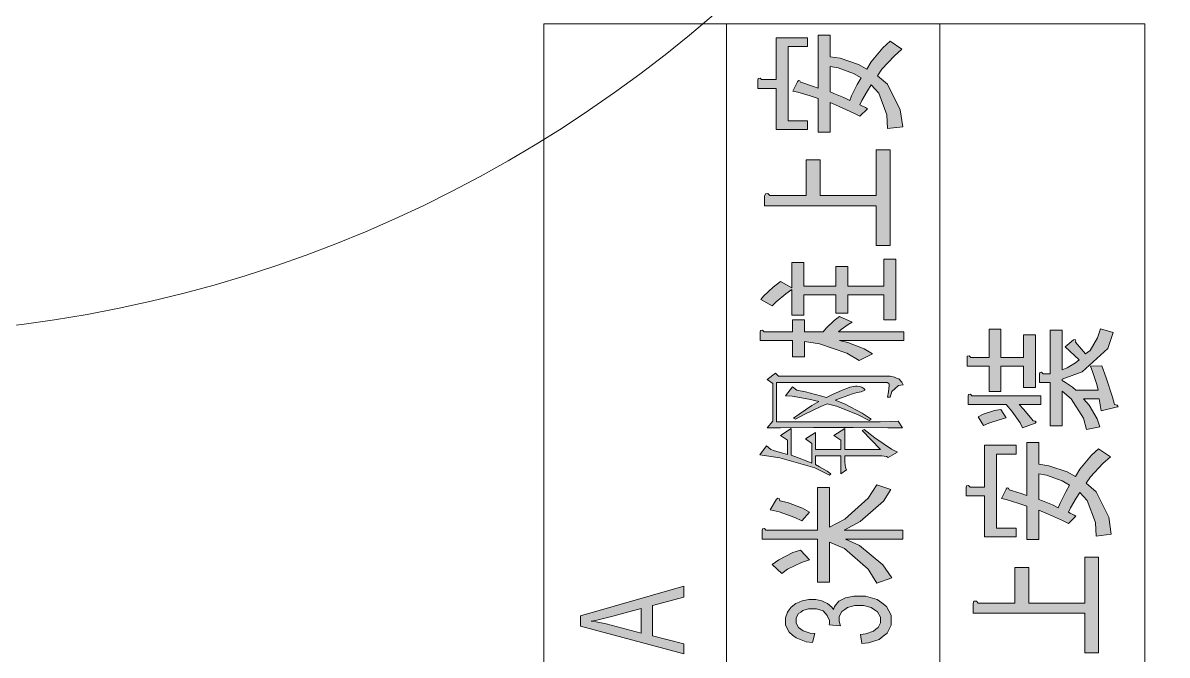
# Model space of a CAD drawing. Header units: millimetres. Extents: x 805 to 6044844, y 120 to 7887884.
# Drawn here: x 5985564 to 5991874, y 7833118 to 7836605 of the extents above; entities that cross this region are included whole.
import ezdxf

# ---------------------------------------------------------------- set-up
doc = ezdxf.new("R2010")
doc.units = ezdxf.units.MM

msp = doc.modelspace()

# ---------------------------------------------------------------- hatches: boundary and pattern name
h = msp.add_hatch(color=0)
h.dxf.hatch_style = 2
h.paths.add_polyline_path([(5989890.7, 7836522.6), (5989890.7, 7836473.7), (5989783.3, 7836473.7), (5989783.3, 7836065.3), (5989890.7, 7836065.3), (5989890.7, 7836017), (5989717.3, 7836017), (5989717.3, 7836242.9), (5989616.4, 7836242.9), (5989616.4, 7836289.1), (5989618, 7836298.8), (5989628.8, 7836299.8), (5989637.3, 7836291.8), (5989717.3, 7836291.8), (5989717.3, 7836522.6)])
h = msp.add_hatch(color=0)
h.paths.add_polyline_path([(5989835.4, 7836279.4), (5989840.2, 7836286.4), (5989849.3, 7836285.3), (5989852.6, 7836276.8), (5989869.7, 7836271.9), (5989918.6, 7836256.4), (5989949.7, 7836245.1), (5989949.7, 7836537), (5990015.7, 7836537), (5990015.7, 7836417.9), (5990071.5, 7836409.3), (5990172.4, 7836375.5), (5990217.5, 7836349.7), (5990241.6, 7836390), (5990306, 7836466.7), (5990345.8, 7836503.2), (5990411.8, 7836459.2), (5990368.3, 7836421.7), (5990300.7, 7836348.7), (5990276.5, 7836313.3), (5990331.8, 7836266), (5990401.6, 7836124.9), (5990415.5, 7836031.5), (5990331.8, 7836021.8), (5990328.6, 7836097), (5990283.5, 7836217.2), (5990241.6, 7836262.3), (5990222.3, 7836230.6), (5990191.2, 7836175.9), (5990178.9, 7836152.8), (5990189.6, 7836148), (5990210.5, 7836137.2), (5990220.7, 7836131.3), (5990178.9, 7836090), (5990146.1, 7836106.6), (5990064.5, 7836144.2), (5990015.7, 7836165.1), (5990015.7, 7836002), (5989949.7, 7836002), (5989949.7, 7836187.1), (5989906.2, 7836201.6), (5989837, 7836222), (5989810.7, 7836228.5)])
h.paths.add_polyline_path([(5990185.8, 7836301.4), (5990144.5, 7836325.6), (5990059.2, 7836357.3), (5990015.7, 7836364.2), (5990015.7, 7836223.6), (5990036.6, 7836216.1), (5990090.3, 7836193), (5990123.6, 7836177.5), (5990133.8, 7836202.7), (5990165.4, 7836265)])
h = msp.add_hatch(color=0)
h.dxf.hatch_style = 2
h.paths.add_polyline_path([(5990269.6, 7835596.2), (5989654.5, 7835596.2), (5989654.5, 7835649.9), (5989658.3, 7835661.7), (5989672.2, 7835662.8), (5989682.4, 7835652.1), (5989883.7, 7835652.1), (5989883.7, 7835849), (5989960.4, 7835849), (5989960.4, 7835652.1), (5990269.6, 7835652.1), (5990269.6, 7835904.8), (5990345.8, 7835904.8), (5990345.8, 7835377.3), (5990269.6, 7835377.3)])
h = msp.add_hatch(color=0)
h.dxf.hatch_style = 2
h.paths.add_polyline_path([(5989804.3, 7835134.2), (5989771, 7835111.1), (5989717.3, 7835066), (5989696.4, 7835044.5), (5989633.6, 7835078.4), (5989647.5, 7835097.7), (5989701.7, 7835147.6), (5989741.5, 7835178.2), (5989804.3, 7835143.8), (5989804.3, 7835282.8), (5989869.7, 7835282.8), (5989869.7, 7835153.5), (5990047.4, 7835153.5), (5990047.4, 7835260.8), (5990112.8, 7835260.8), (5990112.8, 7835153.5), (5990310.9, 7835153.5), (5990310.9, 7835302.1), (5990376.9, 7835302.1), (5990376.9, 7834966.7), (5990310.9, 7834966.7), (5990310.9, 7835105.2), (5990112.8, 7835105.2), (5990112.8, 7835003.2), (5990047.4, 7835003.2), (5990047.4, 7835105.2), (5989869.7, 7835105.2), (5989869.7, 7834993), (5989804.3, 7834993)])
h = msp.add_hatch(color=0)
h.dxf.hatch_style = 2
h.paths.add_polyline_path([(5990175.6, 7834742.9), (5990108, 7834783.2), (5989956.7, 7834835.2), (5989873.5, 7834847.6), (5989873.5, 7834762.2), (5989807.5, 7834762.2), (5989807.5, 7834852.4), (5989630.4, 7834852.4), (5989630.4, 7834898.6), (5989632, 7834908.2), (5989642.7, 7834909.3), (5989651.3, 7834900.7), (5989807.5, 7834900.7), (5989807.5, 7834966.7), (5989873.5, 7834966.7), (5989873.5, 7834900.7), (5989977.6, 7834900.7), (5989993.2, 7834921.6), (5990038.2, 7834964), (5990067.8, 7834986), (5990137.5, 7834954.4), (5990115, 7834941), (5990076.9, 7834914.1), (5990060.8, 7834900.7), (5990422, 7834900.7), (5990422, 7834852.4), (5990067.8, 7834852.4), (5990112.8, 7834842.7), (5990203.5, 7834806.3), (5990248.6, 7834779.4)])
h = msp.add_hatch(color=0)
h.dxf.hatch_style = 2
h.paths.add_polyline_path([(5990770.3, 7834756.9), (5990771.9, 7834766.5), (5990782.1, 7834767.6), (5990790.7, 7834759.6), (5990891.6, 7834759.6), (5990891.6, 7834914.7), (5990957.6, 7834914.7), (5990957.6, 7834759.6), (5991082.6, 7834759.6), (5991082.6, 7834883.5), (5991148.6, 7834883.5), (5991148.6, 7834594.3), (5991082.6, 7834594.3), (5991082.6, 7834710.7), (5990957.6, 7834710.7), (5990957.6, 7834572.3), (5990891.6, 7834572.3), (5990891.6, 7834710.7), (5990770.3, 7834710.7)])
h = msp.add_hatch(color=0)
h.dxf.hatch_style = 2
h.paths.add_polyline_path([(5991513.6, 7834712.9), (5991537.7, 7834647.4), (5991572.6, 7834540.6), (5991582.8, 7834499.3), (5991598.4, 7834495.5), (5991603.7, 7834488), (5991593, 7834484.8), (5991509.8, 7834464.9), (5991499.6, 7834530.9), (5991412.7, 7834530.9), (5991443.8, 7834496.6), (5991488.9, 7834420.4), (5991502.8, 7834377.4), (5991429.9, 7834363), (5991412.7, 7834425.2), (5991345.1, 7834530.9), (5991294.6, 7834574.4), (5991294.6, 7834382.3), (5991228.6, 7834382.3), (5991228.6, 7834620.6), (5991169.6, 7834620.6), (5991169.6, 7834666.7), (5991171.2, 7834676.9), (5991181.9, 7834678), (5991190.5, 7834669.4), (5991228.6, 7834669.4), (5991228.6, 7834909.8), (5991294.6, 7834909.8), (5991294.6, 7834691.4), (5991322.5, 7834702.1), (5991369.2, 7834730), (5991388.5, 7834747.2), (5991311.8, 7834817.5), (5991356.9, 7834856.7), (5991366, 7834857.8), (5991370.8, 7834851.9), (5991367.6, 7834844.4), (5991422.9, 7834778.9), (5991449.2, 7834798.2), (5991490.5, 7834867.4), (5991506.6, 7834917.3), (5991575.8, 7834898), (5991546.3, 7834808.9), (5991405.7, 7834680.1), (5991294.6, 7834640.4), (5991294.6, 7834632.9), (5991313.4, 7834622.2), (5991352, 7834595.3), (5991370.8, 7834579.2), (5991492.6, 7834579.2), (5991485.7, 7834610.9), (5991464.7, 7834676.9), (5991450.8, 7834710.7)])
h = msp.add_hatch(color=0)
h.dxf.hatch_style = 2
h.paths.add_polyline_path([(5990415, 7834371), (5990333.4, 7834372.1), (5990142.4, 7834373.2), (5990032.9, 7834373.2), (5989923.9, 7834373.2), (5989741.5, 7834372.1), (5989668.5, 7834371), (5989699.6, 7834407.5), (5989699.6, 7834616.3), (5989668.5, 7834638.3), (5989713.6, 7834672.1), (5989730.7, 7834655.4), (5990335.6, 7834655.4), (5990347.4, 7834655.4), (5990371, 7834650.6), (5990382.3, 7834645.8), (5990393.5, 7834641), (5990411.8, 7834622.7), (5990418.8, 7834609.3), (5990392.5, 7834605.5), (5990356, 7834571.2), (5990345.8, 7834541.1), (5990331.8, 7834541.1), (5990337.2, 7834570.1), (5990341.5, 7834605), (5990340.4, 7834610.4), (5990339.9, 7834615.7), (5990330.2, 7834621.1), (5990321.6, 7834621.1), (5989720.5, 7834621.1), (5989720.5, 7834404.8), (5990276.5, 7834404.8), (5990292.1, 7834404.8), (5990349, 7834405.9), (5990390.8, 7834407.5)])
h = msp.add_hatch(color=0)
h.dxf.hatch_style = 2
h.paths.add_polyline_path([(5989814.4, 7834424.1), (5989845.6, 7834447.2), (5989914.8, 7834493.9), (5989953.4, 7834517), (5989897.6, 7834529.9), (5989805.9, 7834546), (5989769.4, 7834548.1), (5989807.5, 7834596.9), (5989831.6, 7834579.8), (5989880.5, 7834569), (5989962, 7834548.1), (5989994.8, 7834538.5), (5990028, 7834555.6), (5990081.7, 7834579.8), (5990102.6, 7834587.3), (5990123.6, 7834594.8), (5990154.7, 7834601.2), (5990164.9, 7834600.7), (5990175.6, 7834600.2), (5990191.2, 7834595.9), (5990196.6, 7834592.1), (5990201.4, 7834588.4), (5990206.8, 7834583.5), (5990206.8, 7834578.7), (5990185.8, 7834570.1), (5990165.4, 7834565.3), (5990139.1, 7834558.3), (5990078.5, 7834537.4), (5990043.6, 7834524), (5990094.1, 7834504.6), (5990192.8, 7834452.6), (5990241.6, 7834419.3), (5990230.9, 7834412.3), (5990167, 7834444), (5990050.6, 7834490.1), (5989998.5, 7834504.6), (5989963.6, 7834488.5), (5989876.7, 7834446.1), (5989824.6, 7834419.3)])
h = msp.add_hatch(color=0)
h.dxf.hatch_style = 2
h.paths.add_polyline_path([(5991134.7, 7834409.1), (5991147, 7834408), (5991152.4, 7834402.1), (5991145.4, 7834397.3), (5991075.6, 7834370.5), (5991063.3, 7834398.4), (5991018.2, 7834462.8), (5990985.5, 7834499.3), (5990777.3, 7834499.3), (5990777.3, 7834545.4), (5990778.9, 7834555.1), (5990789.1, 7834556.2), (5990797.6, 7834547.6), (5991176.5, 7834547.6), (5991176.5, 7834499.3), (5991058.5, 7834499.3), (5991082.6, 7834473.5), (5991120.7, 7834428.4)])
h = msp.add_hatch(color=0)
h.dxf.hatch_style = 2
h.paths.add_polyline_path([(5990832.5, 7834431.1), (5990858.8, 7834446.7), (5990921.1, 7834467.6), (5990957.6, 7834472.4), (5990985.5, 7834426.3), (5990952.2, 7834417.7), (5990890, 7834397.3), (5990860.4, 7834385)])
h = msp.add_hatch(color=0)
h.dxf.hatch_style = 2
h.paths.add_polyline_path([(5990293.7, 7834251.9), (5990192.8, 7834356.5), (5990203.5, 7834361.3), (5990262.6, 7834316.3), (5990354.3, 7834254), (5990387.6, 7834237.4), (5990335.6, 7834207.9), (5990326.4, 7834212.7), (5990300.7, 7834217.5), (5990283, 7834217.5), (5990095.7, 7834217.5), (5990095.7, 7834198.2), (5990095.7, 7834182.6), (5990100.5, 7834153.1), (5990105.9, 7834139.7), (5990074.7, 7834118.2), (5990074.7, 7834217.5), (5989935.7, 7834217.5), (5989935.7, 7834169.2), (5989956.7, 7834156.9), (5989998.5, 7834131.6), (5990019.5, 7834118.2), (5990012.5, 7834110.7), (5989930.9, 7834149.9), (5989738.2, 7834205.7), (5989627.1, 7834222.3), (5989665.3, 7834271.2), (5989689.4, 7834251.9), (5989708.7, 7834245.4), (5989753.8, 7834232.5), (5989780.1, 7834225), (5989780.1, 7834302.8), (5989742, 7834329.7), (5989801, 7834368.3), (5989801, 7834220.2), (5989835.4, 7834207.9), (5989892.8, 7834185.9), (5989915.3, 7834176.2), (5989915.3, 7834285.7), (5989880.5, 7834310.4), (5989935.7, 7834346.3), (5989935.7, 7834251.9), (5990074.7, 7834251.9), (5990074.7, 7834302.8), (5990036.6, 7834329.7), (5990095.7, 7834368.3), (5990095.7, 7834251.9)])
h = msp.add_hatch(color=0)
h.dxf.hatch_style = 2
h.paths.add_polyline_path([(5991040.8, 7834275.5), (5991040.8, 7834226.6), (5990933.4, 7834226.6), (5990933.4, 7833818.2), (5991040.8, 7833818.2), (5991040.8, 7833769.9), (5990867.4, 7833769.9), (5990867.4, 7833995.9), (5990766.5, 7833995.9), (5990766.5, 7834042), (5990768.1, 7834051.7), (5990778.9, 7834053.3), (5990787.5, 7834044.7), (5990867.4, 7834044.7), (5990867.4, 7834275.5)])
h = msp.add_hatch(color=0)
h.paths.add_polyline_path([(5990985.5, 7834032.4), (5990990.9, 7834039.9), (5990999.4, 7834038.3), (5991002.7, 7834030.2), (5991020.4, 7834024.8), (5991068.7, 7834009.3), (5991099.8, 7833998.5), (5991099.8, 7834290), (5991165.8, 7834290), (5991165.8, 7834170.8), (5991221.6, 7834162.2), (5991322.5, 7834128.4), (5991367.6, 7834102.7), (5991391.8, 7834142.9), (5991456.2, 7834219.7), (5991495.9, 7834256.2), (5991561.9, 7834212.1), (5991518.4, 7834174.6), (5991450.8, 7834101.6), (5991426.6, 7834066.7), (5991481.9, 7834018.9), (5991551.7, 7833877.8), (5991565.6, 7833784.4), (5991481.9, 7833774.8), (5991478.7, 7833849.9), (5991433.6, 7833970.6), (5991391.8, 7834015.2), (5991372.4, 7833983.5), (5991341.3, 7833929.3), (5991329.5, 7833906.2), (5991339.7, 7833900.9), (5991360.6, 7833890.1), (5991370.8, 7833884.2), (5991329.5, 7833842.9), (5991296.2, 7833859.5), (5991214.6, 7833897.7), (5991165.8, 7833918), (5991165.8, 7833755.4), (5991099.8, 7833755.4), (5991099.8, 7833940.1), (5991056.9, 7833954.5), (5990987.1, 7833975.5), (5990961.3, 7833981.4)])
h.paths.add_polyline_path([(5991335.9, 7834054.4), (5991294.6, 7834078.5), (5991209.3, 7834110.2), (5991165.8, 7834117.7), (5991165.8, 7833976.5), (5991186.7, 7833969), (5991240.9, 7833946), (5991273.7, 7833930.4), (5991283.9, 7833955.6), (5991315.5, 7834017.9)])
h = msp.add_hatch(color=0)
h.dxf.hatch_style = 2
h.paths.add_polyline_path([(5990415.5, 7833758.1), (5990099.4, 7833758.1), (5990177.2, 7833723.2), (5990306, 7833615.9), (5990356, 7833544.5), (5990272.8, 7833515), (5990224.5, 7833592.8), (5990094.1, 7833706.1), (5990012.5, 7833740.9), (5990012.5, 7833519.8), (5989946.5, 7833519.8), (5989946.5, 7833758.1), (5989640.6, 7833758.1), (5989640.6, 7833804.3), (5989642.7, 7833813.9), (5989652.9, 7833815.5), (5989661.5, 7833807), (5989946.5, 7833807), (5989946.5, 7834042.6), (5990012.5, 7834042.6), (5990012.5, 7833823.6), (5990095.7, 7833867.6), (5990226.1, 7833984.1), (5990272.8, 7834057), (5990349.5, 7834030.8), (5990309.3, 7833966.3), (5990181, 7833854.2), (5990092.4, 7833807), (5990415.5, 7833807)])
h = msp.add_hatch(color=0)
h.dxf.hatch_style = 2
h.paths.add_polyline_path([(5989859.5, 7833857.9), (5989821.4, 7833877.3), (5989734.5, 7833907.9), (5989685.6, 7833918.6), (5989720.5, 7833977.1), (5989727.5, 7833983), (5989736.1, 7833979.2), (5989738.2, 7833969.6), (5989781.2, 7833959.9), (5989863.3, 7833928.2), (5989901.4, 7833906.8)])
h = msp.add_hatch(color=0)
h.dxf.hatch_style = 2
h.paths.add_polyline_path([(5989696.4, 7833617), (5989732.9, 7833643.8), (5989810.7, 7833684.1), (5989852.6, 7833697.5), (5989901.4, 7833643.8), (5989857.9, 7833629.3), (5989781.2, 7833591.7), (5989748.4, 7833568.7)])
h = msp.add_hatch(color=0)
h.dxf.hatch_style = 2
h.paths.add_polyline_path([(5991419.7, 7833349.2), (5990804.6, 7833349.2), (5990804.6, 7833402.8), (5990808.4, 7833414.6), (5990822.3, 7833416.3), (5990832.5, 7833405), (5991033.8, 7833405), (5991033.8, 7833601.9), (5991110.5, 7833601.9), (5991110.5, 7833405), (5991419.7, 7833405), (5991419.7, 7833657.8), (5991495.9, 7833657.8), (5991495.9, 7833130.2), (5991419.7, 7833130.2)])
h = msp.add_hatch(color=0)
h.paths.add_polyline_path([(5989208.5, 7833124.8), (5988638.6, 7833277.8), (5988638.6, 7833334.7), (5989208.5, 7833497.3), (5989208.5, 7833437.7), (5989035.7, 7833391), (5989035.7, 7833224.1), (5989208.5, 7833180.6)])
h.paths.add_polyline_path([(5988974, 7833239.1), (5988974, 7833374.9), (5988816.8, 7833333.1), (5988780.8, 7833323.9), (5988721.8, 7833309.5), (5988698.2, 7833304.6), (5988725.5, 7833300.9), (5988780.3, 7833290.1), (5988807.6, 7833283.2)])
h = msp.add_hatch(color=0)
h.dxf.hatch_style = 2
h.paths.add_polyline_path([(5990191.2, 7833182.8), (5990182.1, 7833232.2), (5990211.6, 7833235.9), (5990254.5, 7833250.4), (5990267.9, 7833260.6), (5990280.8, 7833270.8), (5990293.7, 7833295.5), (5990293.7, 7833310), (5990293.7, 7833327.2), (5990277.1, 7833356.1), (5990259.9, 7833368.5), (5990242.7, 7833380.3), (5990200.3, 7833392.1), (5990175.1, 7833392.1), (5990150.9, 7833392.1), (5990111.2, 7833380.8), (5990095.7, 7833370.1), (5990080.1, 7833358.8), (5990064.5, 7833330.9), (5990064.5, 7833313.7), (5990064.5, 7833306.8), (5990068.3, 7833289.6), (5990072.1, 7833279.4), (5990010.9, 7833284.8), (5990010.9, 7833287.4), (5990011.4, 7833291.2), (5990011.4, 7833292.8), (5990011.4, 7833308.4), (5989999.6, 7833336.3), (5989988.3, 7833349.2), (5989976.5, 7833361.5), (5989940.6, 7833373.9), (5989916.4, 7833373.9), (5989897.1, 7833373.9), (5989865.4, 7833364.7), (5989853.1, 7833355.6), (5989840.2, 7833346.5), (5989827.9, 7833322.9), (5989827.9, 7833308.9), (5989827.9, 7833294.4), (5989840.7, 7833270.8), (5989853.1, 7833261.2), (5989866, 7833251.5), (5989904.6, 7833239.7), (5989930.4, 7833236.5), (5989917.5, 7833187.6), (5989882.6, 7833191.9), (5989827.9, 7833212.3), (5989808.5, 7833228.4), (5989789.2, 7833244.5), (5989769.9, 7833283.7), (5989769.9, 7833307.3), (5989769.9, 7833323.9), (5989780.1, 7833354), (5989790.3, 7833367.4), (5989800, 7833381.4), (5989827.3, 7833402.3), (5989844.5, 7833409.8), (5989861.7, 7833416.8), (5989898.7, 7833424.3), (5989918, 7833424.3), (5989936.3, 7833424.3), (5989970.1, 7833417.3), (5989985.1, 7833410.3), (5990000.1, 7833403.4), (5990024.3, 7833383), (5990033.4, 7833369), (5990039.3, 7833386.7), (5990063.5, 7833414.6), (5990081.7, 7833424.3), (5990100, 7833434), (5990146.1, 7833443.6), (5990173.5, 7833443.6), (5990211.1, 7833443.6), (5990274.4, 7833424.8), (5990300.1, 7833405.5), (5990325.9, 7833386.7), (5990352.2, 7833338.4), (5990352.2, 7833309.5), (5990352.2, 7833283.2), (5990329.7, 7833239.7), (5990307.1, 7833222.5), (5990285.1, 7833204.8), (5990227.2, 7833185.5)])

# ---------------------------------------------------------------- linework, layer by layer
at = {"color": 0, "lineweight": 0}
for points in [[(5988436.3, 7829416.4), (5988436.3, 7836599.3), (5991750.8, 7836599.3), (5991750.8, 7829416.4)], [(5989890.7, 7836522.6), (5989890.7, 7836473.7), (5989783.3, 7836473.7), (5989783.3, 7836065.3), (5989890.7, 7836065.3), (5989890.7, 7836017), (5989717.3, 7836017), (5989717.3, 7836242.9), (5989616.4, 7836242.9), (5989616.4, 7836289.1), (5989618, 7836298.8), (5989628.8, 7836299.8), (5989637.3, 7836291.8), (5989717.3, 7836291.8), (5989717.3, 7836522.6)], [(5989835.4, 7836279.4), (5989840.2, 7836286.4), (5989849.3, 7836285.3), (5989852.6, 7836276.8), (5989869.7, 7836271.9), (5989918.6, 7836256.4), (5989949.7, 7836245.1), (5989949.7, 7836537), (5990015.7, 7836537), (5990015.7, 7836417.9), (5990071.5, 7836409.3), (5990172.4, 7836375.5), (5990217.5, 7836349.7), (5990241.6, 7836390), (5990306, 7836466.7), (5990345.8, 7836503.2), (5990411.8, 7836459.2), (5990368.3, 7836421.7), (5990300.7, 7836348.7), (5990276.5, 7836313.3), (5990331.8, 7836266), (5990401.6, 7836124.9), (5990415.5, 7836031.5), (5990331.8, 7836021.8), (5990328.6, 7836097), (5990283.5, 7836217.2), (5990241.6, 7836262.3), (5990222.3, 7836230.6), (5990191.2, 7836175.9), (5990178.9, 7836152.8), (5990189.6, 7836148), (5990210.5, 7836137.2), (5990220.7, 7836131.3), (5990178.9, 7836090), (5990146.1, 7836106.6), (5990064.5, 7836144.2), (5990015.7, 7836165.1), (5990015.7, 7836002), (5989949.7, 7836002), (5989949.7, 7836187.1), (5989906.2, 7836201.6), (5989837, 7836222), (5989810.7, 7836228.5)], [(5990185.8, 7836301.4), (5990144.5, 7836325.6), (5990059.2, 7836357.3), (5990015.7, 7836364.2), (5990015.7, 7836223.6), (5990036.6, 7836216.1), (5990090.3, 7836193), (5990123.6, 7836177.5), (5990133.8, 7836202.7), (5990165.4, 7836265)], [(5990269.6, 7835596.2), (5989654.5, 7835596.2), (5989654.5, 7835649.9), (5989658.3, 7835661.7), (5989672.2, 7835662.8), (5989682.4, 7835652.1), (5989883.7, 7835652.1), (5989883.7, 7835849), (5989960.4, 7835849), (5989960.4, 7835652.1), (5990269.6, 7835652.1), (5990269.6, 7835904.8), (5990345.8, 7835904.8), (5990345.8, 7835377.3), (5990269.6, 7835377.3)], [(5989804.3, 7835134.2), (5989771, 7835111.1), (5989717.3, 7835066), (5989696.4, 7835044.5), (5989633.6, 7835078.4), (5989647.5, 7835097.7), (5989701.7, 7835147.6), (5989741.5, 7835178.2), (5989804.3, 7835143.8), (5989804.3, 7835282.8), (5989869.7, 7835282.8), (5989869.7, 7835153.5), (5990047.4, 7835153.5), (5990047.4, 7835260.8), (5990112.8, 7835260.8), (5990112.8, 7835153.5), (5990310.9, 7835153.5), (5990310.9, 7835302.1), (5990376.9, 7835302.1), (5990376.9, 7834966.7), (5990310.9, 7834966.7), (5990310.9, 7835105.2), (5990112.8, 7835105.2), (5990112.8, 7835003.2), (5990047.4, 7835003.2), (5990047.4, 7835105.2), (5989869.7, 7835105.2), (5989869.7, 7834993), (5989804.3, 7834993)], [(5990175.6, 7834742.9), (5990108, 7834783.2), (5989956.7, 7834835.2), (5989873.5, 7834847.6), (5989873.5, 7834762.2), (5989807.5, 7834762.2), (5989807.5, 7834852.4), (5989630.4, 7834852.4), (5989630.4, 7834898.6), (5989632, 7834908.2), (5989642.7, 7834909.3), (5989651.3, 7834900.7), (5989807.5, 7834900.7), (5989807.5, 7834966.7), (5989873.5, 7834966.7), (5989873.5, 7834900.7), (5989977.6, 7834900.7), (5989993.2, 7834921.6), (5990038.2, 7834964), (5990067.8, 7834986), (5990137.5, 7834954.4), (5990115, 7834941), (5990076.9, 7834914.1), (5990060.8, 7834900.7), (5990422, 7834900.7), (5990422, 7834852.4), (5990067.8, 7834852.4), (5990112.8, 7834842.7), (5990203.5, 7834806.3), (5990248.6, 7834779.4)], [(5990770.3, 7834756.9), (5990771.9, 7834766.5), (5990782.1, 7834767.6), (5990790.7, 7834759.6), (5990891.6, 7834759.6), (5990891.6, 7834914.7), (5990957.6, 7834914.7), (5990957.6, 7834759.6), (5991082.6, 7834759.6), (5991082.6, 7834883.5), (5991148.6, 7834883.5), (5991148.6, 7834594.3), (5991082.6, 7834594.3), (5991082.6, 7834710.7), (5990957.6, 7834710.7), (5990957.6, 7834572.3), (5990891.6, 7834572.3), (5990891.6, 7834710.7), (5990770.3, 7834710.7)], [(5991513.6, 7834712.9), (5991537.7, 7834647.4), (5991572.6, 7834540.6), (5991582.8, 7834499.3), (5991598.4, 7834495.5), (5991603.7, 7834488), (5991593, 7834484.8), (5991509.8, 7834464.9), (5991499.6, 7834530.9), (5991412.7, 7834530.9), (5991443.8, 7834496.6), (5991488.9, 7834420.4), (5991502.8, 7834377.4), (5991429.9, 7834363), (5991412.7, 7834425.2), (5991345.1, 7834530.9), (5991294.6, 7834574.4), (5991294.6, 7834382.3), (5991228.6, 7834382.3), (5991228.6, 7834620.6), (5991169.6, 7834620.6), (5991169.6, 7834666.7), (5991171.2, 7834676.9), (5991181.9, 7834678), (5991190.5, 7834669.4), (5991228.6, 7834669.4), (5991228.6, 7834909.8), (5991294.6, 7834909.8), (5991294.6, 7834691.4), (5991322.5, 7834702.1), (5991369.2, 7834730), (5991388.5, 7834747.2), (5991311.8, 7834817.5), (5991356.9, 7834856.7), (5991366, 7834857.8), (5991370.8, 7834851.9), (5991367.6, 7834844.4), (5991422.9, 7834778.9), (5991449.2, 7834798.2), (5991490.5, 7834867.4), (5991506.6, 7834917.3), (5991575.8, 7834898), (5991546.3, 7834808.9), (5991405.7, 7834680.1), (5991294.6, 7834640.4), (5991294.6, 7834632.9), (5991313.4, 7834622.2), (5991352, 7834595.3), (5991370.8, 7834579.2), (5991492.6, 7834579.2), (5991485.7, 7834610.9), (5991464.7, 7834676.9), (5991450.8, 7834710.7)], [(5990415, 7834371), (5990333.4, 7834372.1), (5990142.4, 7834373.2), (5990032.9, 7834373.2), (5989923.9, 7834373.2), (5989741.5, 7834372.1), (5989668.5, 7834371), (5989699.6, 7834407.5), (5989699.6, 7834616.3), (5989668.5, 7834638.3), (5989713.6, 7834672.1), (5989730.7, 7834655.4), (5990335.6, 7834655.4), (5990347.4, 7834655.4), (5990371, 7834650.6), (5990382.3, 7834645.8), (5990393.5, 7834641), (5990411.8, 7834622.7), (5990418.8, 7834609.3), (5990392.5, 7834605.5), (5990356, 7834571.2), (5990345.8, 7834541.1), (5990331.8, 7834541.1), (5990337.2, 7834570.1), (5990341.5, 7834605), (5990340.4, 7834610.4), (5990339.9, 7834615.7), (5990330.2, 7834621.1), (5990321.6, 7834621.1), (5989720.5, 7834621.1), (5989720.5, 7834404.8), (5990276.5, 7834404.8), (5990292.1, 7834404.8), (5990349, 7834405.9), (5990390.8, 7834407.5)], [(5989814.4, 7834424.1), (5989845.6, 7834447.2), (5989914.8, 7834493.9), (5989953.4, 7834517), (5989897.6, 7834529.9), (5989805.9, 7834546), (5989769.4, 7834548.1), (5989807.5, 7834596.9), (5989831.6, 7834579.8), (5989880.5, 7834569), (5989962, 7834548.1), (5989994.8, 7834538.5), (5990028, 7834555.6), (5990081.7, 7834579.8), (5990102.6, 7834587.3), (5990123.6, 7834594.8), (5990154.7, 7834601.2), (5990164.9, 7834600.7), (5990175.6, 7834600.2), (5990191.2, 7834595.9), (5990196.6, 7834592.1), (5990201.4, 7834588.4), (5990206.8, 7834583.5), (5990206.8, 7834578.7), (5990185.8, 7834570.1), (5990165.4, 7834565.3), (5990139.1, 7834558.3), (5990078.5, 7834537.4), (5990043.6, 7834524), (5990094.1, 7834504.6), (5990192.8, 7834452.6), (5990241.6, 7834419.3), (5990230.9, 7834412.3), (5990167, 7834444), (5990050.6, 7834490.1), (5989998.5, 7834504.6), (5989963.6, 7834488.5), (5989876.7, 7834446.1), (5989824.6, 7834419.3)], [(5991134.7, 7834409.1), (5991147, 7834408), (5991152.4, 7834402.1), (5991145.4, 7834397.3), (5991075.6, 7834370.5), (5991063.3, 7834398.4), (5991018.2, 7834462.8), (5990985.5, 7834499.3), (5990777.3, 7834499.3), (5990777.3, 7834545.4), (5990778.9, 7834555.1), (5990789.1, 7834556.2), (5990797.6, 7834547.6), (5991176.5, 7834547.6), (5991176.5, 7834499.3), (5991058.5, 7834499.3), (5991082.6, 7834473.5), (5991120.7, 7834428.4)], [(5990832.5, 7834431.1), (5990858.8, 7834446.7), (5990921.1, 7834467.6), (5990957.6, 7834472.4), (5990985.5, 7834426.3), (5990952.2, 7834417.7), (5990890, 7834397.3), (5990860.4, 7834385)], [(5990293.7, 7834251.9), (5990192.8, 7834356.5), (5990203.5, 7834361.3), (5990262.6, 7834316.3), (5990354.3, 7834254), (5990387.6, 7834237.4), (5990335.6, 7834207.9), (5990326.4, 7834212.7), (5990300.7, 7834217.5), (5990283, 7834217.5), (5990095.7, 7834217.5), (5990095.7, 7834198.2), (5990095.7, 7834182.6), (5990100.5, 7834153.1), (5990105.9, 7834139.7), (5990074.7, 7834118.2), (5990074.7, 7834217.5), (5989935.7, 7834217.5), (5989935.7, 7834169.2), (5989956.7, 7834156.9), (5989998.5, 7834131.6), (5990019.5, 7834118.2), (5990012.5, 7834110.7), (5989930.9, 7834149.9), (5989738.2, 7834205.7), (5989627.1, 7834222.3), (5989665.3, 7834271.2), (5989689.4, 7834251.9), (5989708.7, 7834245.4), (5989753.8, 7834232.5), (5989780.1, 7834225), (5989780.1, 7834302.8), (5989742, 7834329.7), (5989801, 7834368.3), (5989801, 7834220.2), (5989835.4, 7834207.9), (5989892.8, 7834185.9), (5989915.3, 7834176.2), (5989915.3, 7834285.7), (5989880.5, 7834310.4), (5989935.7, 7834346.3), (5989935.7, 7834251.9), (5990074.7, 7834251.9), (5990074.7, 7834302.8), (5990036.6, 7834329.7), (5990095.7, 7834368.3), (5990095.7, 7834251.9)], [(5991040.8, 7834275.5), (5991040.8, 7834226.6), (5990933.4, 7834226.6), (5990933.4, 7833818.2), (5991040.8, 7833818.2), (5991040.8, 7833769.9), (5990867.4, 7833769.9), (5990867.4, 7833995.9), (5990766.5, 7833995.9), (5990766.5, 7834042), (5990768.1, 7834051.7), (5990778.9, 7834053.3), (5990787.5, 7834044.7), (5990867.4, 7834044.7), (5990867.4, 7834275.5)], [(5990985.5, 7834032.4), (5990990.9, 7834039.9), (5990999.4, 7834038.3), (5991002.7, 7834030.2), (5991020.4, 7834024.8), (5991068.7, 7834009.3), (5991099.8, 7833998.5), (5991099.8, 7834290), (5991165.8, 7834290), (5991165.8, 7834170.8), (5991221.6, 7834162.2), (5991322.5, 7834128.4), (5991367.6, 7834102.7), (5991391.8, 7834142.9), (5991456.2, 7834219.7), (5991495.9, 7834256.2), (5991561.9, 7834212.1), (5991518.4, 7834174.6), (5991450.8, 7834101.6), (5991426.6, 7834066.7), (5991481.9, 7834018.9), (5991551.7, 7833877.8), (5991565.6, 7833784.4), (5991481.9, 7833774.8), (5991478.7, 7833849.9), (5991433.6, 7833970.6), (5991391.8, 7834015.2), (5991372.4, 7833983.5), (5991341.3, 7833929.3), (5991329.5, 7833906.2), (5991339.7, 7833900.9), (5991360.6, 7833890.1), (5991370.8, 7833884.2), (5991329.5, 7833842.9), (5991296.2, 7833859.5), (5991214.6, 7833897.7), (5991165.8, 7833918), (5991165.8, 7833755.4), (5991099.8, 7833755.4), (5991099.8, 7833940.1), (5991056.9, 7833954.5), (5990987.1, 7833975.5), (5990961.3, 7833981.4)], [(5991335.9, 7834054.4), (5991294.6, 7834078.5), (5991209.3, 7834110.2), (5991165.8, 7834117.7), (5991165.8, 7833976.5), (5991186.7, 7833969), (5991240.9, 7833946), (5991273.7, 7833930.4), (5991283.9, 7833955.6), (5991315.5, 7834017.9)], [(5990415.5, 7833758.1), (5990099.4, 7833758.1), (5990177.2, 7833723.2), (5990306, 7833615.9), (5990356, 7833544.5), (5990272.8, 7833515), (5990224.5, 7833592.8), (5990094.1, 7833706.1), (5990012.5, 7833740.9), (5990012.5, 7833519.8), (5989946.5, 7833519.8), (5989946.5, 7833758.1), (5989640.6, 7833758.1), (5989640.6, 7833804.3), (5989642.7, 7833813.9), (5989652.9, 7833815.5), (5989661.5, 7833807), (5989946.5, 7833807), (5989946.5, 7834042.6), (5990012.5, 7834042.6), (5990012.5, 7833823.6), (5990095.7, 7833867.6), (5990226.1, 7833984.1), (5990272.8, 7834057), (5990349.5, 7834030.8), (5990309.3, 7833966.3), (5990181, 7833854.2), (5990092.4, 7833807), (5990415.5, 7833807)], [(5989859.5, 7833857.9), (5989821.4, 7833877.3), (5989734.5, 7833907.9), (5989685.6, 7833918.6), (5989720.5, 7833977.1), (5989727.5, 7833983), (5989736.1, 7833979.2), (5989738.2, 7833969.6), (5989781.2, 7833959.9), (5989863.3, 7833928.2), (5989901.4, 7833906.8)], [(5989696.4, 7833617), (5989732.9, 7833643.8), (5989810.7, 7833684.1), (5989852.6, 7833697.5), (5989901.4, 7833643.8), (5989857.9, 7833629.3), (5989781.2, 7833591.7), (5989748.4, 7833568.7)], [(5991419.7, 7833349.2), (5990804.6, 7833349.2), (5990804.6, 7833402.8), (5990808.4, 7833414.6), (5990822.3, 7833416.3), (5990832.5, 7833405), (5991033.8, 7833405), (5991033.8, 7833601.9), (5991110.5, 7833601.9), (5991110.5, 7833405), (5991419.7, 7833405), (5991419.7, 7833657.8), (5991495.9, 7833657.8), (5991495.9, 7833130.2), (5991419.7, 7833130.2)], [(5989208.5, 7833124.8), (5988638.6, 7833277.8), (5988638.6, 7833334.7), (5989208.5, 7833497.3), (5989208.5, 7833437.7), (5989035.7, 7833391), (5989035.7, 7833224.1), (5989208.5, 7833180.6)], [(5990191.2, 7833182.8), (5990182.1, 7833232.2), (5990211.6, 7833235.9), (5990254.5, 7833250.4), (5990267.9, 7833260.6), (5990280.8, 7833270.8), (5990293.7, 7833295.5), (5990293.7, 7833310), (5990293.7, 7833327.2), (5990277.1, 7833356.1), (5990259.9, 7833368.5), (5990242.7, 7833380.3), (5990200.3, 7833392.1), (5990175.1, 7833392.1), (5990150.9, 7833392.1), (5990111.2, 7833380.8), (5990095.7, 7833370.1), (5990080.1, 7833358.8), (5990064.5, 7833330.9), (5990064.5, 7833313.7), (5990064.5, 7833306.8), (5990068.3, 7833289.6), (5990072.1, 7833279.4), (5990010.9, 7833284.8), (5990010.9, 7833287.4), (5990011.4, 7833291.2), (5990011.4, 7833292.8), (5990011.4, 7833308.4), (5989999.6, 7833336.3), (5989988.3, 7833349.2), (5989976.5, 7833361.5), (5989940.6, 7833373.9), (5989916.4, 7833373.9), (5989897.1, 7833373.9), (5989865.4, 7833364.7), (5989853.1, 7833355.6), (5989840.2, 7833346.5), (5989827.9, 7833322.9), (5989827.9, 7833308.9), (5989827.9, 7833294.4), (5989840.7, 7833270.8), (5989853.1, 7833261.2), (5989866, 7833251.5), (5989904.6, 7833239.7), (5989930.4, 7833236.5), (5989917.5, 7833187.6), (5989882.6, 7833191.9), (5989827.9, 7833212.3), (5989808.5, 7833228.4), (5989789.2, 7833244.5), (5989769.9, 7833283.7), (5989769.9, 7833307.3), (5989769.9, 7833323.9), (5989780.1, 7833354), (5989790.3, 7833367.4), (5989800, 7833381.4), (5989827.3, 7833402.3), (5989844.5, 7833409.8), (5989861.7, 7833416.8), (5989898.7, 7833424.3), (5989918, 7833424.3), (5989936.3, 7833424.3), (5989970.1, 7833417.3), (5989985.1, 7833410.3), (5990000.1, 7833403.4), (5990024.3, 7833383), (5990033.4, 7833369), (5990039.3, 7833386.7), (5990063.5, 7833414.6), (5990081.7, 7833424.3), (5990100, 7833434), (5990146.1, 7833443.6), (5990173.5, 7833443.6), (5990211.1, 7833443.6), (5990274.4, 7833424.8), (5990300.1, 7833405.5), (5990325.9, 7833386.7), (5990352.2, 7833338.4), (5990352.2, 7833309.5), (5990352.2, 7833283.2), (5990329.7, 7833239.7), (5990307.1, 7833222.5), (5990285.1, 7833204.8), (5990227.2, 7833185.5)], [(5988974, 7833239.1), (5988974, 7833374.9), (5988816.8, 7833333.1), (5988780.8, 7833323.9), (5988721.8, 7833309.5), (5988698.2, 7833304.6), (5988725.5, 7833300.9), (5988780.3, 7833290.1), (5988807.6, 7833283.2)]]:
    msp.add_lwpolyline(points, close=True, dxfattribs=at)
for points in [[(5989444.7, 7829416.4), (5989444.7, 7836599.3)], [(5990620.5, 7829416.4), (5990620.5, 7836599.3)], [(5991750.8, 7829416.4), (5991750.8, 7836599.3)]]:
    msp.add_lwpolyline(points, dxfattribs=at)
msp.add_ellipse((5984637.4, 7842126.6), major_axis=(0, 7243), ratio=0.999074, start_param=0, end_param=6.283185, dxfattribs=at)

doc.saveas('drawing.dxf')
